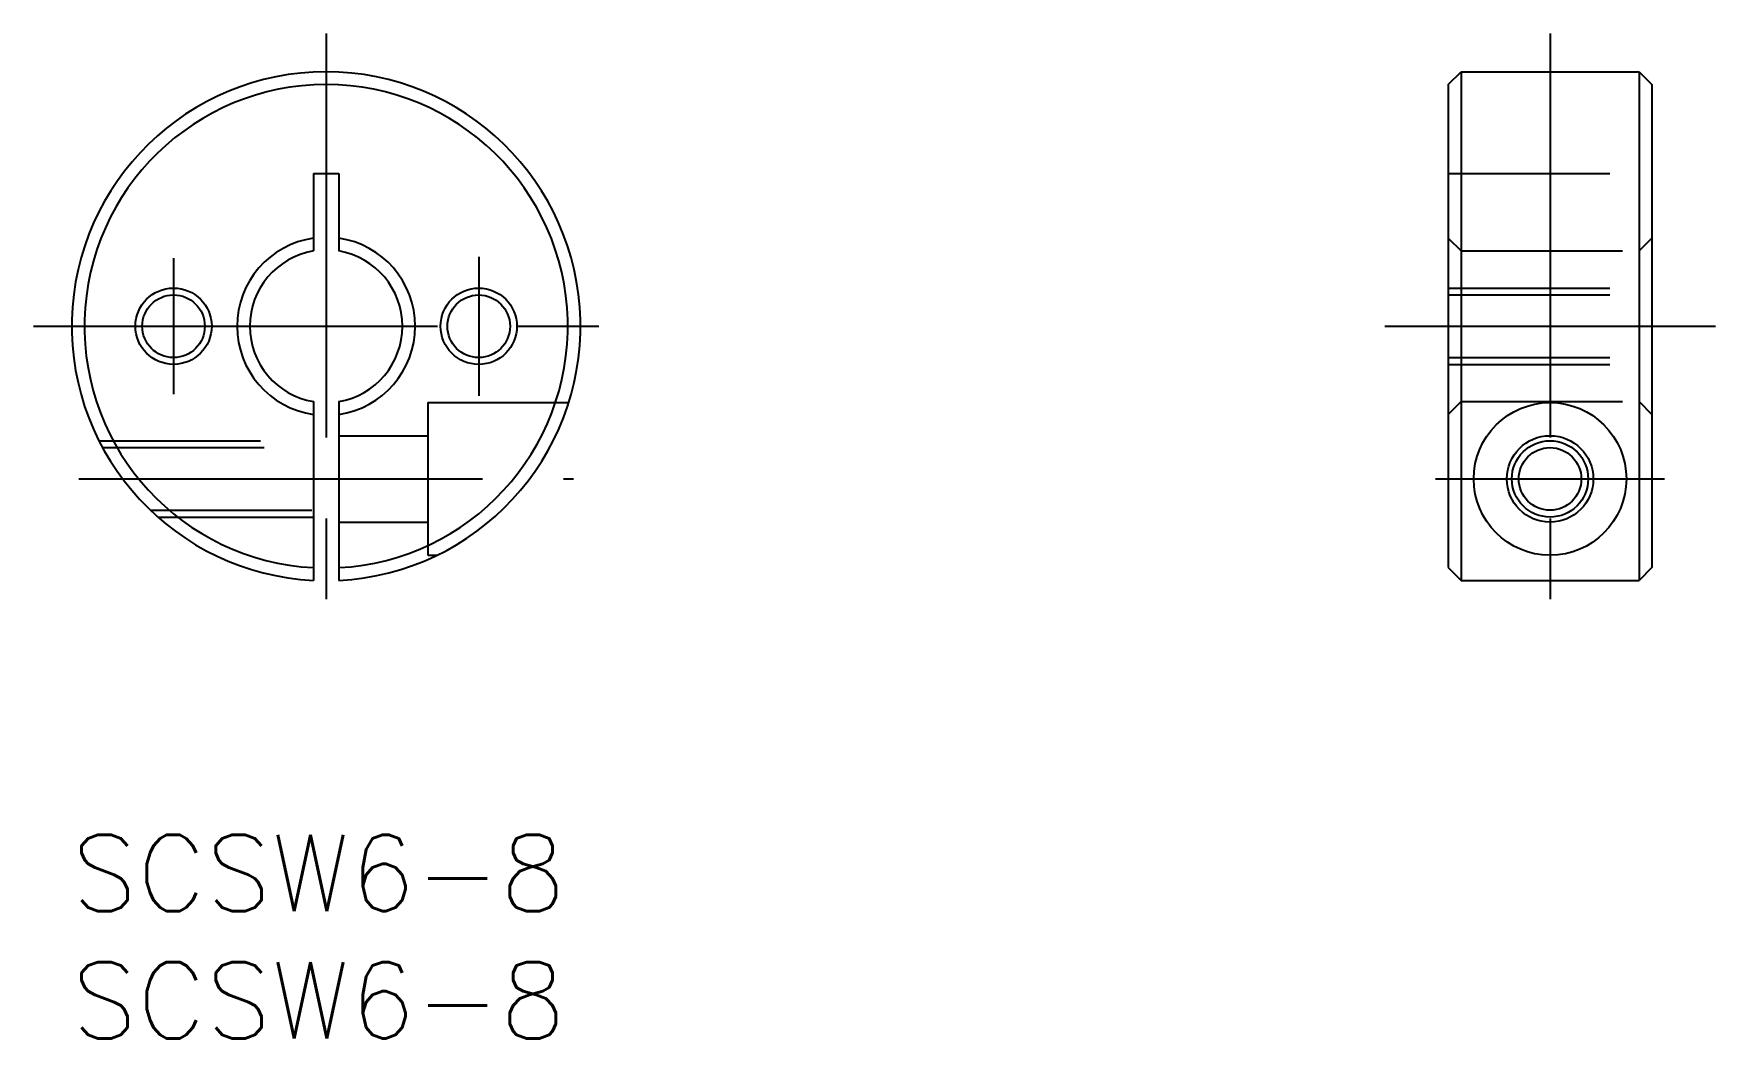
# Model space of a CAD drawing. Extents: x -1.5 to 64.6, y -8 to 31.5.
import ezdxf

# ---------------------------------------------------------------- set-up
doc = ezdxf.new("R2010")
doc.units = 0
doc.header["$LTSCALE"] = 0.5
doc.linetypes.add('CENTER', pattern=[50.8, 31.75, -6.35, 6.35, -6.35])
doc.linetypes.add('DASHED', pattern=[19.05, 12.7, -6.35])
for name, color, linetype in [('MSM_CENTER', 1, 'CENTER'), ('MSM_CONTINUOUS', 7, 'CONTINUOUS'), ('MSM_DASHED', 4, 'DASHED'), ('MSM_NARROW', 5, 'CONTINUOUS'), ('MSM_PART_NUMBER', 7, 'CONTINUOUS')]:
    doc.layers.add(name, color=color, linetype=linetype)
doc.styles.get("Standard").update_dxf_attribs({"font": 'txt.shx', "height": 3, "bigfont": 'bigfont.shx'})

# ---------------------------------------------------------------- blocks, each defined once
blk = doc.blocks.new('*U2')
at = {"layer": 'MSM_PART_NUMBER'}
blk.add_text('SCSW6-8', height=3, dxfattribs=at).set_placement((0, -3))
blk = doc.blocks.new('*U3')
at = {"layer": 'MSM_PART_NUMBER'}
blk.add_text('SCSW6-8', height=3, dxfattribs=at).set_placement((0, -8))

msp = doc.modelspace()

# ---------------------------------------------------------------- linework, layer by layer
at = {"layer": 'MSM_CENTER'}
for p, q in [((10, 31.487), (10, 8.487)), ((58.12, 31.487), (58.12, 8.487)), ((4, 22.659), (4, 17.319)), ((16, 22.718), (16, 17.257)), ((-1.5, 19.987), (21.5, 19.987)), ((51.62, 19.987), (64.62, 19.987)), ((0.276, 13.987), (19.724, 13.987)), ((53.62, 13.987), (62.62, 13.987))]:
    msp.add_line(p, q, dxfattribs=at)
at = {"layer": 'MSM_CONTINUOUS'}
for p, q in [((54.12, 29.487), (54.62, 29.987)), ((54.62, 29.987), (54.62, 10)), ((54.62, 29.987), (61.62, 29.987)), ((61.62, 29.987), (61.62, 10)), ((61.62, 29.987), (62.12, 29.487)), ((54.12, 29.487), (54.12, 10.5)), ((62.12, 29.487), (62.12, 10.5)), ((9.5, 25.987), (9.5, 22.946)), ((9.5, 25.987), (10.5, 25.987)), ((10.5, 25.987), (10.5, 22.946)), ((9.5, 17.029), (9.5, 10)), ((10.5, 17.029), (10.5, 10)), ((54.12, 10.5), (54.62, 10)), ((54.62, 10), (61.62, 10)), ((62.12, 10.5), (61.62, 10))]:
    msp.add_line(p, q, dxfattribs=at)
for centre, radius in [((4, 19.989), 1.23), ((16, 19.987), 1.23), ((58.12, 13.987), 3), ((58.12, 13.987), 1.7), ((58.12, 13.987), 1.23)]:
    msp.add_circle(centre, radius, dxfattribs=at)
for radius, start, end in [(10, 272.86598, 267.13402), (9.5, 273.01696, 266.98304), (3.5, 98.21321, 261.78679), (3.5, 278.21321, 81.78679), (3, 99.59407, 260.40593), (3, 279.59407, 80.40593)]:
    msp.add_arc((10, 19.987), radius, start, end, dxfattribs=at)
at = {"layer": 'MSM_DASHED'}
for p, q in [((54.12, 25.987), (62.12, 25.987)), ((54.12, 23.452), (54.62, 22.946)), ((61.62, 22.946), (62.12, 23.452)), ((54.62, 22.946), (61.62, 22.946)), ((54.12, 21.487), (62.12, 21.487)), ((54.12, 21.217), (62.12, 21.217)), ((54.12, 18.758), (62.12, 18.758)), ((54.12, 18.487), (62.12, 18.487)), ((14, 16.987), (19.539, 16.987)), ((14, 16.987), (14, 10.987)), ((54.62, 17.029), (54.12, 16.523)), ((54.62, 17.029), (61.62, 17.029)), ((61.62, 17.029), (62.12, 16.523)), ((1.07, 15.487), (9.5, 15.487)), ((1.211, 15.217), (9.5, 15.217)), ((10.5, 15.687), (14, 15.687)), ((3.091, 12.758), (9.5, 12.758)), ((3.386, 12.487), (9.5, 12.487)), ((10.5, 12.287), (14, 12.287)), ((14, 10.987), (14.359, 10.987))]:
    msp.add_line(p, q, dxfattribs=at)
at = {"layer": 'MSM_NARROW'}
for centre in [(4, 19.989), (16, 19.987), (58.12, 13.987)]:
    msp.add_circle(centre, 1.5, dxfattribs=at)

# ---------------------------------------------------------------- block references
at = {"layer": 'MSM_CONTINUOUS'}
for name in ['*U2', '*U3']:
    msp.add_blockref(name, (0, 0), dxfattribs=at)

doc.saveas('drawing.dxf')
